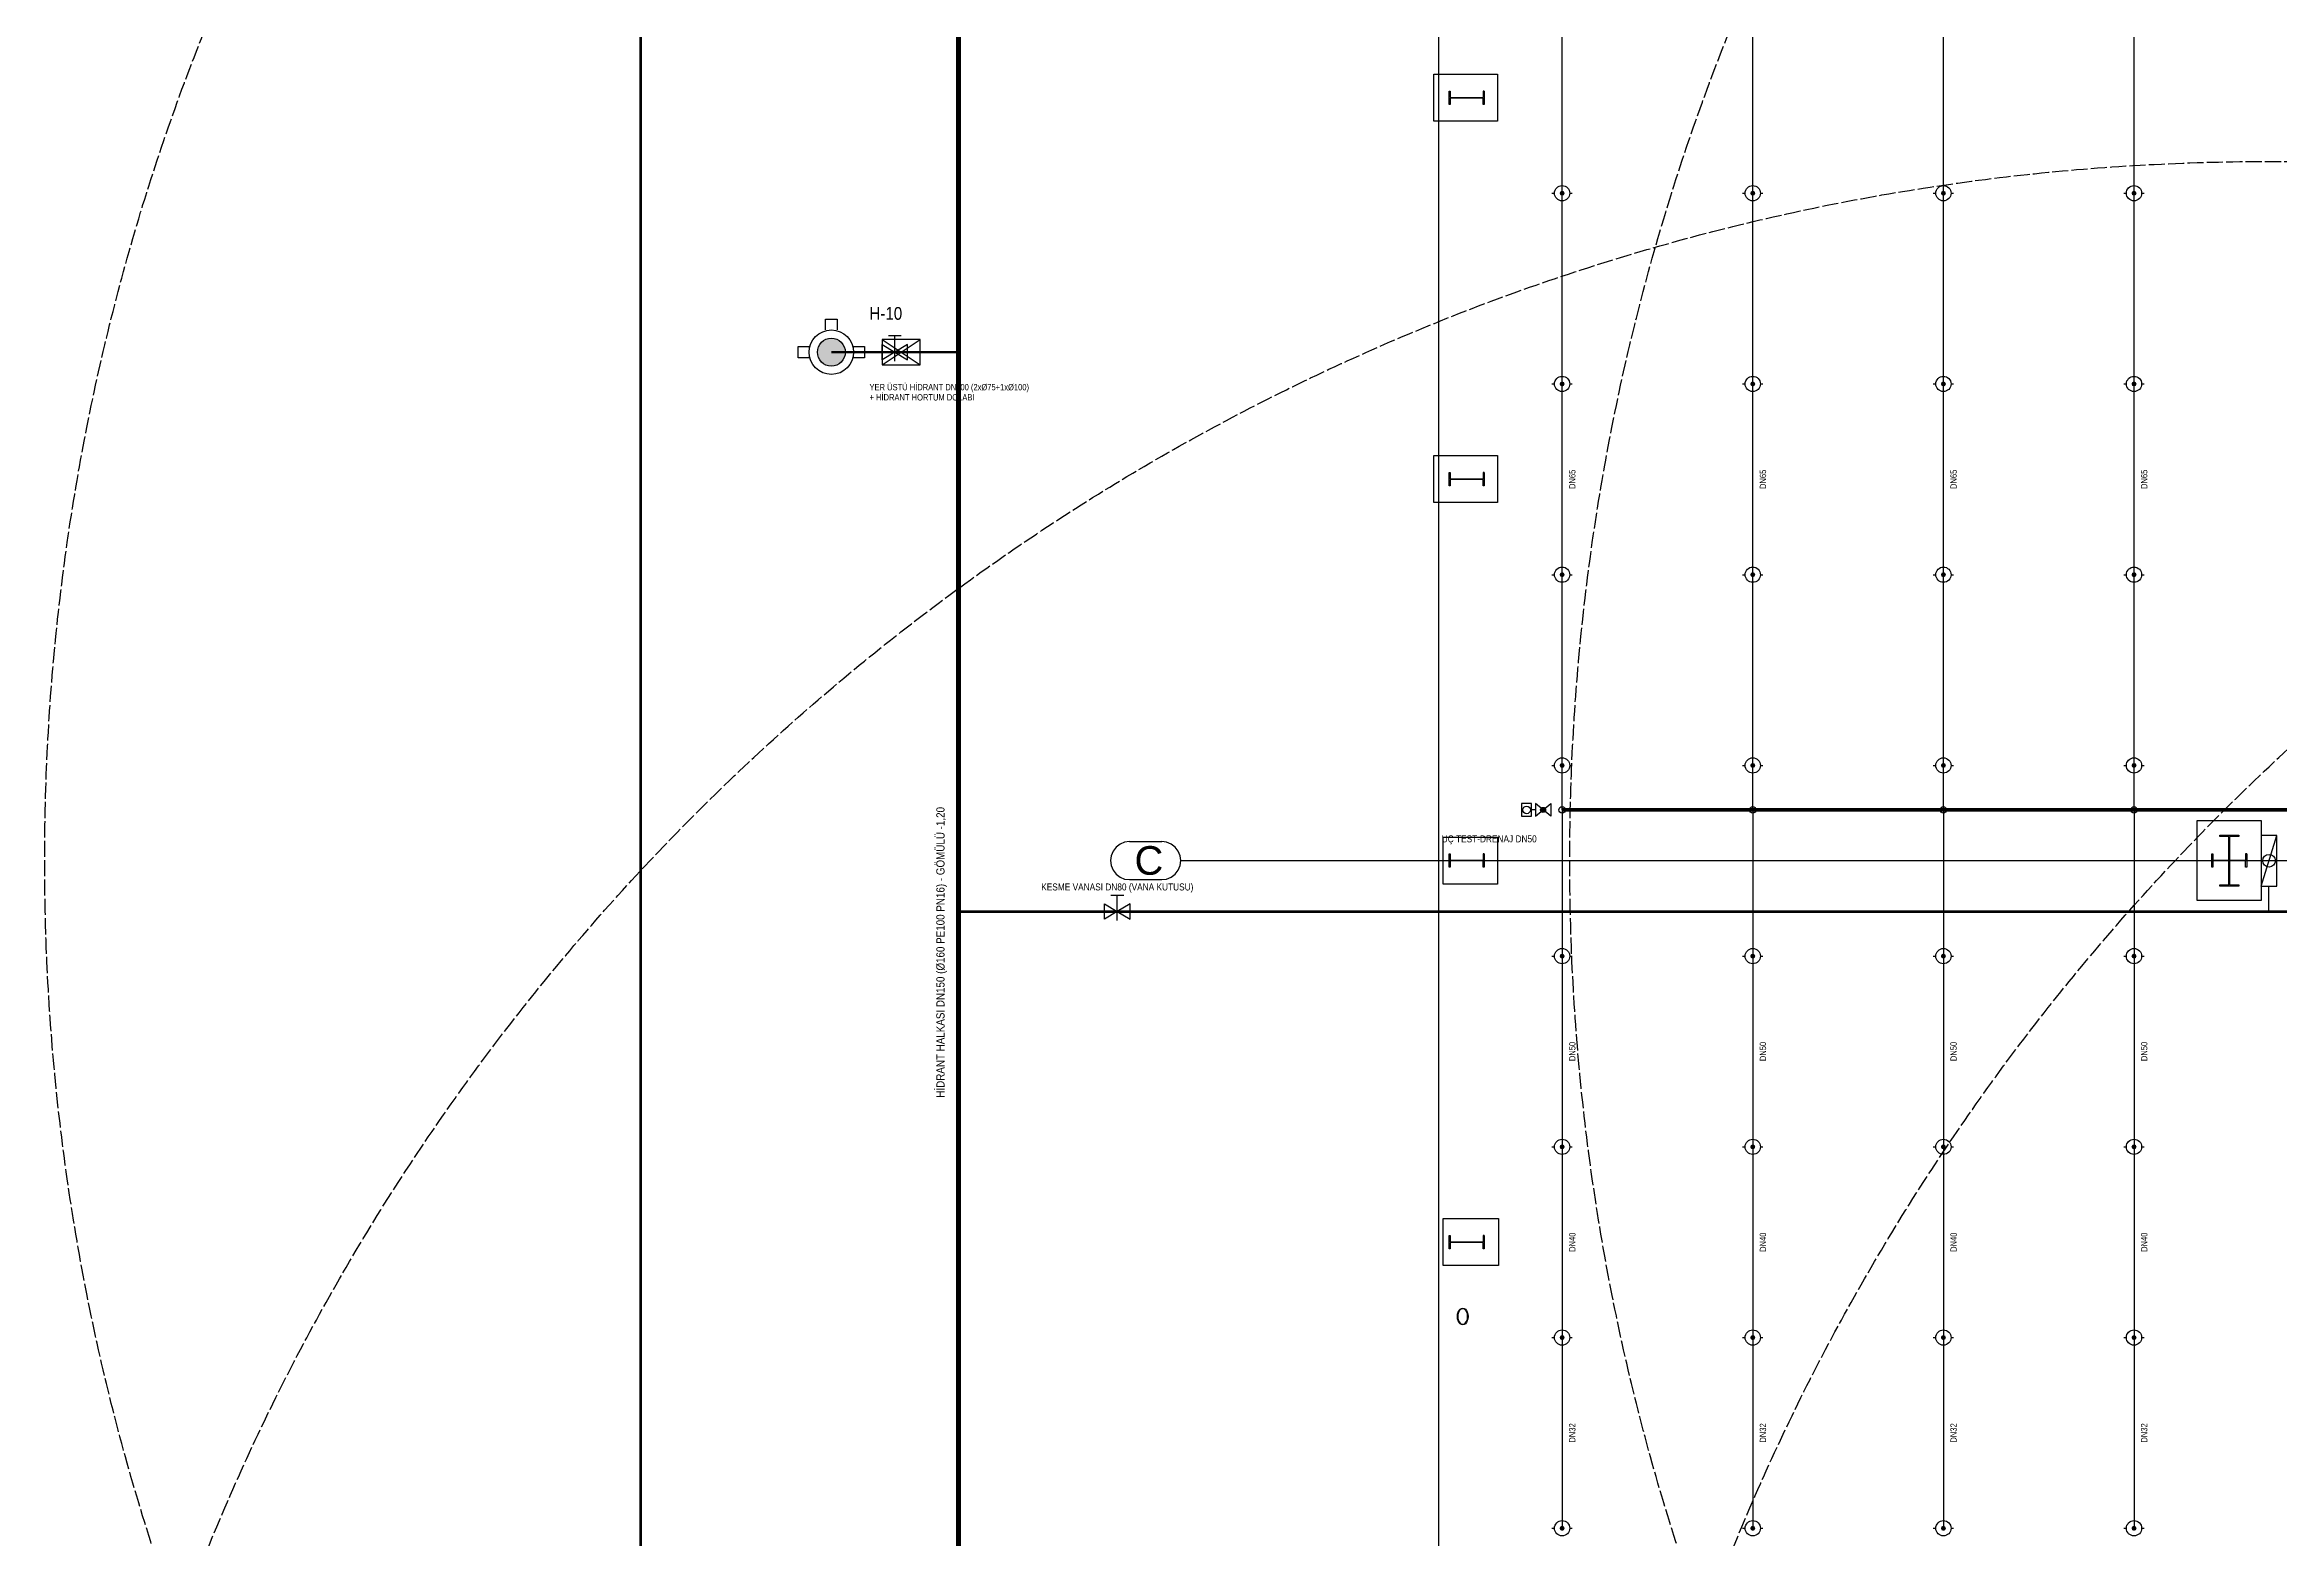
# Model space of a CAD drawing. Header units: centimetres. Extents: x 183171 to 202211, y -17274 to 19108.
# Drawn here: x 183171 to 186688, y 11990 to 14340 of the extents above; entities that cross this region are included whole.
import ezdxf
from ezdxf.enums import TextEntityAlignment as Align

# ---------------------------------------------------------------- set-up
doc = ezdxf.new("R2010")
doc.units = ezdxf.units.CM
doc.header["$LTSCALE"] = 20
doc.linetypes.add('DASHED', pattern=[1.524, 1.27, -0.254])
for name, color, linetype in [('ROTAS-MIMARI', 8, 'CONTINUOUS'), ('ROTAS-MIMARI-AKS', 8, 'CONTINUOUS'), ('ROTAS-MIMARI-KOLON', 8, 'CONTINUOUS'), ('ROTAS-PAFTA', 7, 'CONTINUOUS'), ('ROTAS-YANGIN-BASLIK', 1, 'CONTINUOUS'), ('ROTAS-YANGIN-CAP', 2, 'CONTINUOUS'), ('ROTAS-YANGIN-DOLAP', 30, 'CONTINUOUS'), ('ROTAS-YANGIN-DOLAP-BORU', 30, 'CONTINUOUS'), ('ROTAS-YANGIN-DOLAP-ETKI', 9, 'DASHED'), ('ROTAS-YANGIN-HIDRANT', 4, 'CONTINUOUS'), ('ROTAS-YANGIN-HIDRANT-BORU', 4, 'DASHED'), ('ROTAS-YANGIN-SEMBOL', 1, 'CONTINUOUS'), ('ROTAS-YANGIN-SPR-ANA', 1, 'CONTINUOUS'), ('ROTAS-YANGIN-SPR-BORU', 1, 'CONTINUOUS'), ('ROTAS-YANGIN-YAZI', 7, 'CONTINUOUS')]:
    doc.layers.add(name, color=color, linetype=linetype)
doc.styles.add('ROTAS', font='arial.ttf')

# ---------------------------------------------------------------- blocks, each defined once
blk = doc.blocks.new('ROTAS-SMB-TEST-DRENAJ')
h = blk.add_hatch(color=256)
h.dxf.hatch_style = 1
h.paths.add_polyline_path([(-3, 0), (-3.1, 0.6), (-3.4, 1.2), (-3.8, 1.6), (-4.4, 1.9), (-5, 2), (-5.6, 1.9), (-6.2, 1.6), (-6.6, 1.2), (-6.9, 0.6), (-7, 0), (-6.9, -0.6), (-6.6, -1.2), (-6.2, -1.6), (-5.6, -1.9), (-5, -2), (-4.4, -1.9), (-3.8, -1.6), (-3.4, -1.2), (-3.1, -0.6)])
blk.add_line((1, 0), (4, 0))
for points in [[(-11, -5), (-11, 5), (-5, 0)], [(1, -5), (1, 5), (-5, 0)], [(4, -5), (12, -5), (12, 5), (4, 5)]]:
    blk.add_lwpolyline(points, close=True)
for centre, radius in [((-5, 0), 2), ((8, 0), 3)]:
    blk.add_circle(centre, radius)
blk = doc.blocks.new('ROTAS-SMB-SPR-DIK')
h = blk.add_hatch(color=256)
h.dxf.hatch_style = 1
h.paths.add_polyline_path([(4, 0), (2.8, 2.8), (0, 4), (-2.8, 2.8), (-4, 0), (-2.8, -2.8), (0, -4), (2.8, -2.8)])
for p, q in [((-16, 0), (-12, 0)), ((12, 0), (16, 0))]:
    blk.add_line(p, q)
blk.add_circle((0, 0), 12)
blk = doc.blocks.new('ROTAS-SMB-KELEBEK')
for p, q in [((-5, 13), (5, 13)), ((0, 7), (0, 13)), ((0, -7), (0, 7))]:
    blk.add_line(p, q)
for points in [[(-10, -6), (-10, 6), (0, 0)], [(10, -6), (10, 6), (0, 0)]]:
    blk.add_lwpolyline(points, close=True)
blk = doc.blocks.new('ROTAS-SMB-DOLAP-PLAN')
blk.add_line((0, -40), (25, 40))
blk.add_lwpolyline([(0, -40), (25, -40), (25, 40), (0, 40)], close=True)
blk.add_circle((12.5, 0), 10)
blk = doc.blocks.new('ROTAS-SMB-HIDRANT')
h = blk.add_hatch(color=256)
h.dxf.hatch_style = 1
h.paths.add_polyline_path([(22, 0), (19.1, 11), (11, 19.1), (0, 22), (-11, 19.1), (-19.1, 11), (-22, 0), (-19.1, -11), (-11, -19.1), (0, -22), (11, -19.1), (19.1, -11)])
for points in [[(-9, 35), (-9, 52), (9, 52), (9, 35)], [(-35, -9), (-52, -9), (-52, 9), (-35, 9)], [(35, 9), (52, 9), (52, -9), (35, -9)]]:
    blk.add_lwpolyline(points)
for radius in [35, 22]:
    blk.add_circle((0, 0), radius)
blk = doc.blocks.new('ROTAS-SMB-HORTUM-DOLABI')
for p, q in [((-30, -20), (30, 20)), ((-30, 20), (30, -20))]:
    blk.add_line(p, q)
blk.add_lwpolyline([(-30, -20), (30, -20), (30, 20), (-30, 20)], close=True)

msp = doc.modelspace()

# ---------------------------------------------------------------- linework, layer by layer
at = {"layer": 'ROTAS-MIMARI'}
for points in [[(185364.3, 15501.3), (185364.3, 8198.8)], [(185357.3, 14293.3), (185457.3, 14293.3), (185457.3, 14219.3), (185357.3, 14219.3), (185357.3, 14293.3)], [(185357.3, 13693.3), (185457.3, 13693.3), (185457.3, 13619.3), (185357.3, 13619.3), (185357.3, 13693.3)], [(186558.3, 13119.3), (186659.3, 13119.3), (186659.3, 12993.3), (186558.3, 12993.3), (186558.3, 13119.3)], [(185371.8, 13093.3), (185457.3, 13093.3), (185457.3, 13019.3), (185371.8, 13019.3), (185371.8, 13093.3)], [(185371.8, 12493.3), (185458.8, 12493.3), (185458.8, 12419.3), (185371.8, 12419.3), (185371.8, 12493.3)]]:
    msp.add_lwpolyline(points, dxfattribs=at)
at = {"layer": 'ROTAS-MIMARI-AKS'}
for points in [[(184878.3, 13086.3), (184870.5, 13085.2), (184863.3, 13082.2), (184857.1, 13077.5), (184852.3, 13071.3), (184849.3, 13064), (184848.3, 13056.3), (184849.3, 13048.5), (184852.3, 13041.3), (184857.1, 13035.1), (184863.3, 13030.3), (184870.5, 13027.3), (184878.3, 13026.3)], [(184878.3, 13086.3), (184928.8, 13086.3)], [(184928.8, 13026.3), (184936.5, 13027.3), (184943.8, 13030.3), (184950, 13035.1), (184954.8, 13041.3), (184957.8, 13048.5), (184958.8, 13056.3), (184957.8, 13064), (184954.8, 13071.3), (184950, 13077.5), (184943.8, 13082.2), (184936.5, 13085.2), (184928.8, 13086.3)], [(184958.8, 13056.3), (200258.8, 13056.3)], [(184878.3, 13026.3), (184928.8, 13026.3)]]:
    msp.add_lwpolyline(points, dxfattribs=at)
at = {"layer": 'ROTAS-MIMARI-KOLON'}
for points in [[(185381.3, 14245.8), (185381.3, 14266.8)], [(185381.3, 14266.8), (185383, 14266.8)], [(185383, 14245.8), (185381.3, 14245.8)], [(185383, 14266.8), (185383, 14256.8)], [(185383, 14256.8), (185434.6, 14256.8)], [(185434.6, 14255.7), (185383, 14255.7)], [(185383, 14255.7), (185383, 14245.8)], [(185436.3, 14266.8), (185434.6, 14266.8)], [(185434.6, 14266.8), (185434.6, 14256.8)], [(185434.6, 14245.8), (185434.6, 14255.7)], [(185436.3, 14245.8), (185434.6, 14245.8)], [(185436.3, 14266.8), (185436.3, 14245.8)], [(185381.3, 13645.8), (185381.3, 13666.8)], [(185381.3, 13666.8), (185383, 13666.8)], [(185383, 13645.8), (185381.3, 13645.8)], [(185383, 13666.8), (185383, 13656.8)], [(185383, 13656.8), (185434.6, 13656.8)], [(185434.6, 13655.7), (185383, 13655.7)], [(185383, 13655.7), (185383, 13645.8)], [(185436.3, 13666.8), (185434.6, 13666.8)], [(185434.6, 13666.8), (185434.6, 13656.8)], [(185434.6, 13645.8), (185434.6, 13655.7)], [(185436.3, 13645.8), (185434.6, 13645.8)], [(185436.3, 13666.8), (185436.3, 13645.8)], [(186593.8, 13096.3), (186593.8, 13096.3)], [(186593.8, 13096.3), (186593.8, 13096.3)], [(186593.8, 13094.3), (186593.8, 13096.3)], [(186593.8, 13096.3), (186623.8, 13096.3)], [(186608, 13094.3), (186593.8, 13094.3)], [(186608, 13018.3), (186608, 13094.3)], [(186623.8, 13094.3), (186609.5, 13094.3)], [(186609.5, 13094.3), (186609.5, 13018.3)], [(186623.8, 13096.3), (186623.8, 13094.3)], [(185381.3, 13045.8), (185381.3, 13066.8)], [(185381.3, 13066.8), (185383, 13066.8)], [(185383, 13066.8), (185383, 13056.8)], [(185383, 13056.8), (185434.6, 13056.8)], [(185434.6, 13055.7), (185383, 13055.7)], [(185383, 13055.7), (185383, 13045.8)], [(185436.3, 13066.8), (185434.6, 13066.8)], [(185434.6, 13066.8), (185434.6, 13056.8)], [(185434.6, 13045.8), (185434.6, 13055.7)], [(185436.3, 13066.8), (185436.3, 13045.8)], [(186581.3, 13045.8), (186581.3, 13066.8)], [(186581.3, 13066.8), (186583, 13066.8)], [(186583, 13066.8), (186583, 13056.8)], [(186583, 13056.8), (186634.6, 13056.8)], [(186634.6, 13055.7), (186583, 13055.7)], [(186583, 13055.7), (186583, 13045.8)], [(186636.3, 13066.8), (186634.6, 13066.8)], [(186634.6, 13066.8), (186634.6, 13056.8)], [(186634.6, 13045.8), (186634.6, 13055.7)], [(186636.3, 13066.8), (186636.3, 13045.8)], [(185383, 13045.8), (185381.3, 13045.8)], [(185436.3, 13045.8), (185434.6, 13045.8)], [(186583, 13045.8), (186581.3, 13045.8)], [(186593.8, 13016.3), (186593.8, 13018.3)], [(186593.8, 13018.3), (186608, 13018.3)], [(186623.8, 13016.3), (186593.8, 13016.3)], [(186609.5, 13018.3), (186623.8, 13018.3)], [(186623.8, 13018.3), (186623.8, 13016.3)], [(186636.3, 13045.8), (186634.6, 13045.8)], [(185381.3, 12445.8), (185381.3, 12466.8)], [(185381.3, 12466.8), (185383, 12466.8)], [(185383, 12466.8), (185383, 12456.8)], [(185383, 12456.8), (185434.6, 12456.8)], [(185434.6, 12455.7), (185383, 12455.7)], [(185383, 12455.7), (185383, 12445.8)], [(185436.3, 12466.8), (185434.6, 12466.8)], [(185434.6, 12466.8), (185434.6, 12456.8)], [(185434.6, 12445.8), (185434.6, 12455.7)], [(185436.3, 12466.8), (185436.3, 12445.8)], [(185383, 12445.8), (185381.3, 12445.8)], [(185436.3, 12445.8), (185434.6, 12445.8)], [(185394.4, 12342.6), (185395.2, 12345.8)], [(185395.8, 12345.3), (185395, 12342.3)], [(185395.2, 12345.8), (185396.6, 12348.5)], [(185397, 12347.8), (185395.8, 12345.3)], [(185396.6, 12348.5), (185398.3, 12350.6)], [(185398.6, 12349.8), (185397, 12347.8)], [(185398.3, 12350.6), (185400.4, 12351.9)], [(185400.5, 12351), (185398.6, 12349.8)], [(185400.4, 12351.9), (185402.5, 12352.4)], [(185402.5, 12351.4), (185400.5, 12351)], [(185402.5, 12352.4), (185404.7, 12351.9)], [(185404.6, 12351), (185402.5, 12351.4)], [(185406.4, 12349.8), (185404.6, 12351)], [(185404.7, 12351.9), (185406.7, 12350.6)], [(185408.1, 12347.8), (185406.4, 12349.8)], [(185406.7, 12350.6), (185408.5, 12348.5)], [(185409.3, 12345.3), (185408.1, 12347.8)], [(185408.5, 12348.5), (185409.8, 12345.8)], [(185410.1, 12342.3), (185409.3, 12345.3)], [(185409.8, 12345.8), (185410.7, 12342.6)], [(185394.1, 12339.2), (185394.4, 12342.6)], [(185394.4, 12335.7), (185394.1, 12339.2)], [(185395.2, 12332.6), (185394.4, 12335.7)], [(185395, 12342.3), (185394.7, 12339.2)], [(185394.7, 12339.2), (185395, 12336)], [(185395, 12336), (185395.8, 12333)], [(185396.6, 12329.8), (185395.2, 12332.6)], [(185395.8, 12333), (185397, 12330.5)], [(185398.3, 12327.7), (185396.6, 12329.8)], [(185397, 12330.5), (185398.6, 12328.6)], [(185397.7, 12329.6), (185397.2, 12329.1)], [(185400.4, 12326.4), (185398.3, 12327.7)], [(185398.6, 12328.6), (185400.5, 12327.3)], [(185402.5, 12326), (185400.4, 12326.4)], [(185400.5, 12327.3), (185402.5, 12326.9)], [(185402.5, 12326.9), (185404.6, 12327.3)], [(185404.7, 12326.4), (185402.5, 12326)], [(185404.6, 12327.3), (185406.4, 12328.6)], [(185406.7, 12327.7), (185404.7, 12326.4)], [(185406.4, 12328.6), (185408.1, 12330.5)], [(185408.5, 12329.8), (185406.7, 12327.7)], [(185408.1, 12330.5), (185409.3, 12333)], [(185409.8, 12332.6), (185408.5, 12329.8)], [(185409.3, 12333), (185410.1, 12336)], [(185410.7, 12335.7), (185409.8, 12332.6)], [(185410.7, 12342.6), (185410.1, 12342)], [(185410.3, 12339.2), (185410.1, 12342.3)], [(185410.1, 12336), (185410.3, 12339.2)], [(185410.7, 12342.6), (185410.9, 12339.2)], [(185410.9, 12339.2), (185410.7, 12335.7)]]:
    msp.add_lwpolyline(points, dxfattribs=at)
at = {"layer": 'ROTAS-PAFTA', "const_width": 4}
msp.add_lwpolyline([(184109, 6806), (201109, 6806), (201109, 19106), (184109, 19106)], close=True, dxfattribs=at)
at = {"layer": 'ROTAS-YANGIN-DOLAP-BORU'}
for points, const_width in [([(186671, 12976), (186671, 13016)], 2), ([(184609, 12976), (198639, 12976)], 4)]:
    msp.add_lwpolyline(points, dxfattribs=dict(at, const_width=const_width))
at = {"layer": 'ROTAS-YANGIN-DOLAP-ETKI'}
for centre in [(186671, 13056), (189071, 13056), (186671, 10656), (189071, 10656)]:
    msp.add_circle(centre, 3500, dxfattribs=at)
at = {"layer": 'ROTAS-YANGIN-HIDRANT-BORU', "const_width": 8}
msp.add_lwpolyline([(184609, 7456), (200609, 7456), (200609, 16256), (184609, 16256)], close=True, dxfattribs=at)
at = {"layer": 'ROTAS-YANGIN-HIDRANT-BORU', "const_width": 4}
msp.add_lwpolyline([(184609, 13856), (184409, 13856)], dxfattribs=at)
at = {"layer": 'ROTAS-YANGIN-SPR-ANA', "const_width": 6}
msp.add_lwpolyline([(192509, 13136), (185559, 13136)], dxfattribs=at)
at = {"layer": 'ROTAS-YANGIN-SPR-ANA'}
for centre in [(185559, 13136), (185859, 13136), (186159, 13136), (186459, 13136)]:
    msp.add_circle(centre, 5, dxfattribs=at)
at = {"layer": 'ROTAS-YANGIN-SPR-BORU'}
for p, q in [((185559, 14106), (185559, 14406)), ((185859, 14106), (185859, 14406)), ((186159, 14106), (186159, 14406)), ((186459, 14106), (186459, 14406)), ((185559, 13806), (185559, 14106)), ((185859, 13806), (185859, 14106)), ((186159, 13806), (186159, 14106)), ((186459, 13806), (186459, 14106)), ((185559, 13506), (185559, 13806)), ((185859, 13506), (185859, 13806)), ((186159, 13506), (186159, 13806)), ((186459, 13506), (186459, 13806)), ((185559, 13206), (185559, 13506)), ((185859, 13206), (185859, 13506)), ((186159, 13206), (186159, 13506)), ((186459, 13206), (186459, 13506)), ((185559, 13136), (185559, 13206)), ((185859, 13136), (185859, 13206)), ((186159, 13136), (186159, 13206)), ((186459, 13136), (186459, 13206)), ((185559, 13136), (185559, 12906)), ((185859, 13136), (185859, 12906)), ((186159, 13136), (186159, 12906)), ((186459, 13136), (186459, 12906)), ((185559, 12906), (185559, 12606)), ((185859, 12906), (185859, 12606)), ((186159, 12906), (186159, 12606)), ((186459, 12906), (186459, 12606)), ((185559, 12606), (185559, 12306)), ((185859, 12606), (185859, 12306)), ((186159, 12606), (186159, 12306)), ((186459, 12606), (186459, 12306)), ((185559, 12306), (185559, 12006)), ((185859, 12306), (185859, 12006)), ((186159, 12306), (186159, 12006)), ((186459, 12306), (186459, 12006))]:
    msp.add_line(p, q, dxfattribs=at)

# ---------------------------------------------------------------- block references
at = {"layer": 'ROTAS-YANGIN-BASLIK'}
for p in [(185559, 14106), (185859, 14106), (186159, 14106), (186459, 14106), (185559, 13806), (185859, 13806), (186159, 13806), (186459, 13806), (185559, 13506), (185859, 13506), (186159, 13506), (186459, 13506), (185559, 13206), (185859, 13206), (186159, 13206), (186459, 13206), (185559, 12906), (185859, 12906), (186159, 12906), (186459, 12906), (185559, 12606), (185859, 12606), (186159, 12606), (186459, 12606), (185559, 12306), (185859, 12306), (186159, 12306), (186459, 12306), (185559, 12006), (185859, 12006), (186159, 12006), (186459, 12006)]:
    msp.add_blockref('ROTAS-SMB-SPR-DIK', p, dxfattribs=at)
at = {"layer": 'ROTAS-YANGIN-DOLAP'}
msp.add_blockref('ROTAS-SMB-DOLAP-PLAN', (186659, 13056), dxfattribs=at)
at = {"layer": 'ROTAS-YANGIN-DOLAP', "xscale": 2, "yscale": 2}
msp.add_blockref('ROTAS-SMB-KELEBEK', (184859, 12976), dxfattribs=at)
at = {"layer": 'ROTAS-YANGIN-HIDRANT'}
for name, p in [('ROTAS-SMB-HIDRANT', (184409, 13856)), ('ROTAS-SMB-HORTUM-DOLABI', (184519, 13856))]:
    msp.add_blockref(name, p, dxfattribs=at)
at = {"layer": 'ROTAS-YANGIN-HIDRANT', "xscale": 2, "yscale": 2}
msp.add_blockref('ROTAS-SMB-KELEBEK', (184509, 13856), dxfattribs=at)
at = {"layer": 'ROTAS-YANGIN-SEMBOL', "xscale": 2, "yscale": 2, "rotation": 180}
msp.add_blockref('ROTAS-SMB-TEST-DRENAJ', (185519, 13136), dxfattribs=at)

# ---------------------------------------------------------------- texts
at = {"layer": 'ROTAS-MIMARI-AKS', "style": 'ROTAS'}
msp.add_text('C', height=45, dxfattribs=at).set_placement((184886, 13034))
at = {"layer": 'ROTAS-YANGIN-CAP', "style": 'ROTAS', "width": 0.85}
for s, p in [('DN65', (185575, 13656)), ('DN65', (185875, 13656)), ('DN65', (186175, 13656)), ('DN65', (186475, 13656)), ('DN50', (185575, 12756)), ('DN50', (185875, 12756)), ('DN50', (186175, 12756)), ('DN50', (186475, 12756)), ('DN40', (185575, 12456)), ('DN40', (185875, 12456)), ('DN40', (186175, 12456)), ('DN40', (186475, 12456)), ('DN32', (185575, 12156)), ('DN32', (185875, 12156)), ('DN32', (186175, 12156)), ('DN32', (186475, 12156))]:
    msp.add_text(s, height=10, rotation=90, dxfattribs=at).set_placement(p, align=Align.MIDDLE_CENTER)
msp.add_text('HİDRANT HALKASI DN150 (Ø160 PE100 PN16) - GÖMÜLÜ -1,20', height=13, rotation=90, dxfattribs=at).set_placement((184591, 12912), align=Align.BOTTOM_CENTER)
at = {"layer": 'ROTAS-YANGIN-HIDRANT', "style": 'ROTAS', "width": 0.85}
msp.add_text('H-10', height=20, dxfattribs=at).set_placement((184469, 13901), align=Align.BOTTOM_LEFT)
for s, p in [('YER ÜSTÜ HİDRANT DN100 (2xØ75+1xØ100)', (184469, 13806)), ('+ HİDRANT HORTUM DOLABI', (184469, 13790))]:
    msp.add_text(s, height=10, dxfattribs=at).set_placement(p, align=Align.TOP_LEFT)
at = {"layer": 'ROTAS-YANGIN-YAZI', "style": 'ROTAS', "width": 0.85}
msp.add_text('UÇ TEST-DRENAJ DN50', height=11, dxfattribs=at).set_placement((185519, 13096), align=Align.TOP_RIGHT)
msp.add_text('KESME VANASI DN80 (VANA KUTUSU)', height=11, dxfattribs=at).set_placement((184859, 13006), align=Align.BOTTOM_CENTER)

doc.saveas('drawing.dxf')
